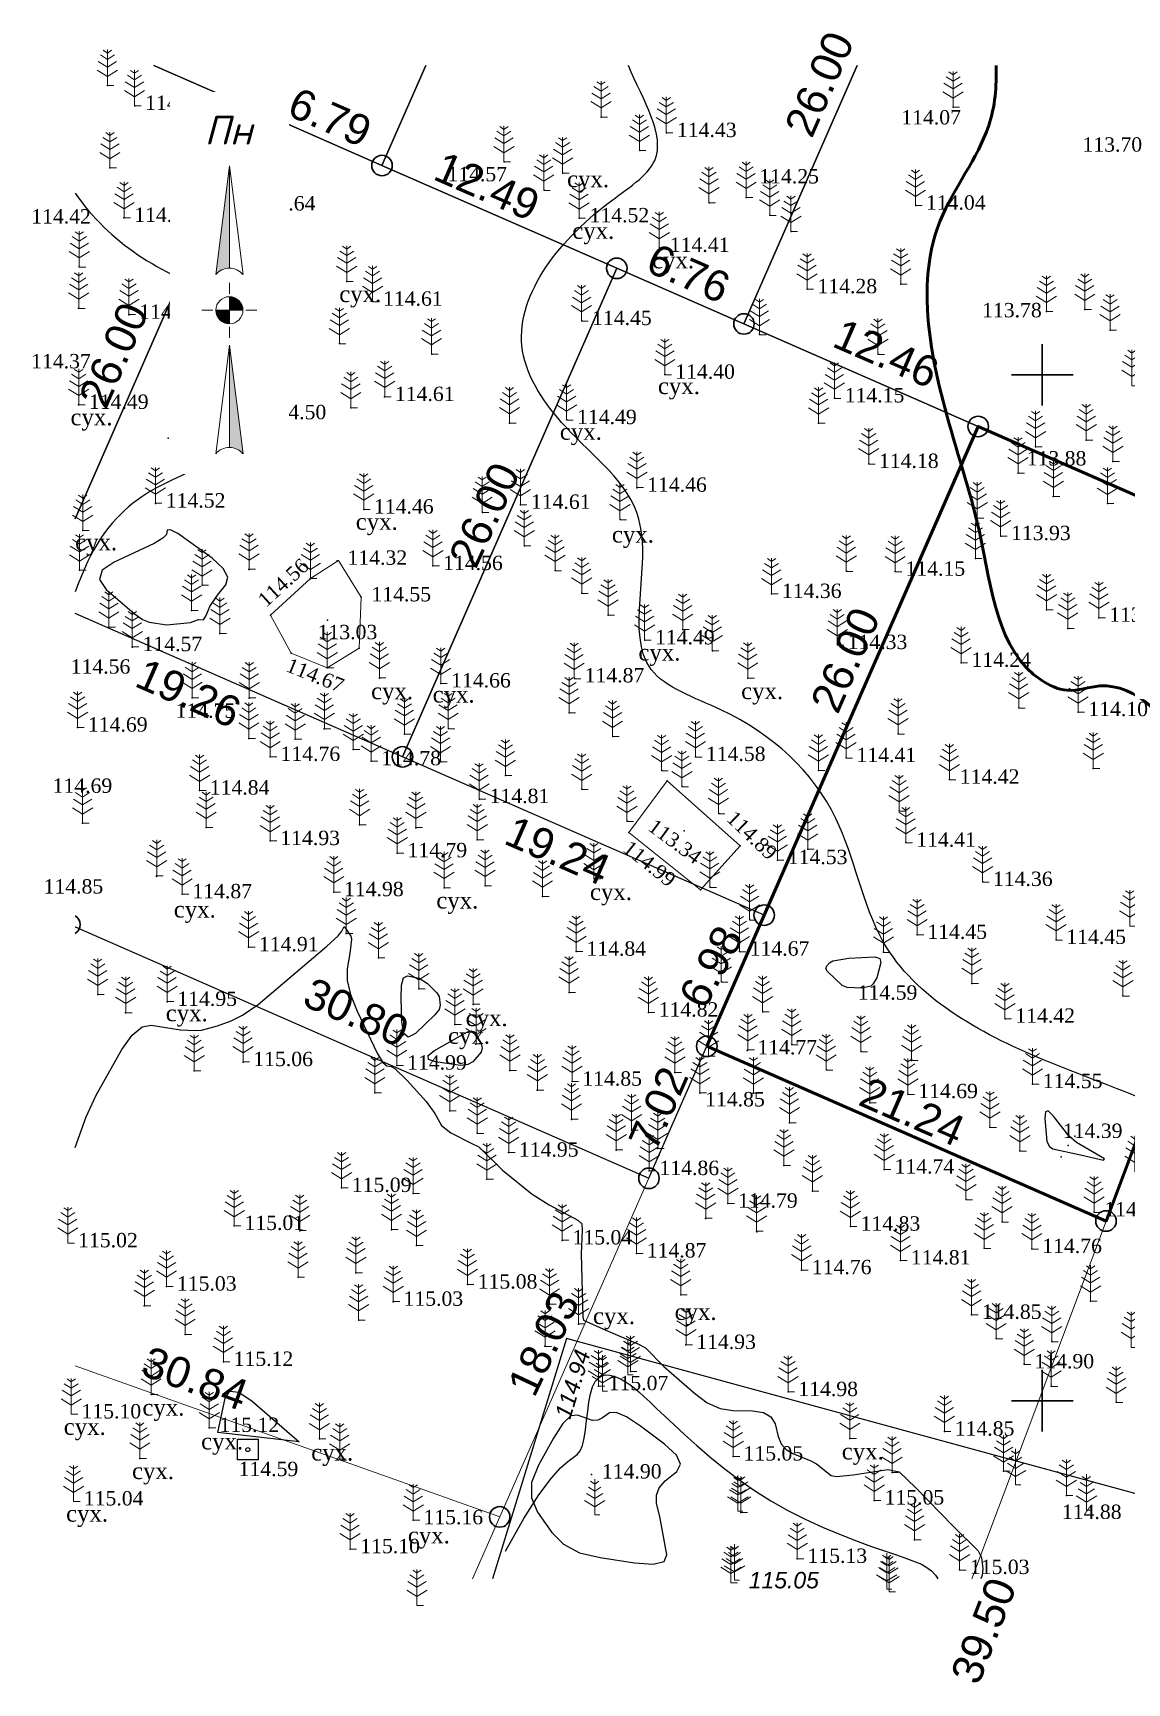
# Model space of a CAD drawing. Header units: millimetres. Extents: x 5405650.8 to 5405738.9, y 5524886.2 to 5524967.2.
# Drawn here: x 5405650.8 to 5405704.1, y 5524886.2 to 5524966.7 of the extents above; entities that cross this region are included whole.
import ezdxf
from ezdxf.enums import TextEntityAlignment as Align

# ---------------------------------------------------------------- set-up
doc = ezdxf.new("R2010")
doc.units = ezdxf.units.MM
doc.set_wipeout_variables(frame=1)
doc.linetypes.add('0', pattern=[0])
for name, color, linetype, lineweight in [('#Лист (текст_ПН)', 250, 'Continuous', 0), ('#Штамп', 250, 'Continuous', 0), ('11900000', 1, 'Continuous', 30), ('рельеф', 7, 'Continuous', 0), ('ТОЧКИ', 7, 'Continuous', 30)]:
    doc.layers.add(name, color=color, linetype=linetype, lineweight=lineweight)
for name, color, linetype in [('12000000', 7, 'Continuous'), ('71132060', 7, '0'), ('SC007', 7, 'Continuous'), ('горизонтали', 42, 'Continuous'), ('Горизонтали--MIN', 32, 'Continuous'), ('Ділянки_Межі', 10, 'Continuous'), ('надписи', 7, 'Continuous'), ('Ограда каменная', 7, 'g5_472'), ('отметки', 7, 'Continuous'), ('промеры', 185, 'Continuous'), ('Растительность', 7, 'Continuous')]:
    doc.layers.add(name, color=color, linetype=linetype)
doc.styles.get("Standard").update_dxf_attribs({"font": 'arial.ttf'})
doc.styles.add('times', font='times.ttf')
doc.styles.add('WMF-Arial Cyr2', font='ariali.ttf')
doc.styles.add('Мой_Топо', font='isocpeui.ttf')
doc.linetypes.add('g5_472', pattern='A,0,-4,[25,GUGK_2005.shx,S=0.4,R=0,X=0,Y=-0.2],0', length=4)
doc.linetypes.add('канава 0', pattern='A,0.9,0,["|",Standard,S=0.25,R=0,X=0,Y=0],0.1', length=1)

# ---------------------------------------------------------------- blocks, each defined once
blk = doc.blocks.new('A$C51FE15A3')
at = {"layer": 'Растительность', "color": 94, "lineweight": 0}
for points in [[(-0.201, 1.726), (0, 1.584), (0.201, 1.726)], [(0, 1.75), (0, 0), (0.319, 0)], [(-0.447, 1.172), (0, 0.895), (0.447, 1.172)], [(-0.343, 1.489), (0, 1.267), (0.343, 1.489)], [(-0.493, 0.753), (0, 0.444), (0.493, 0.753)]]:
    blk.add_lwpolyline(points, dxfattribs=at)
blk = doc.blocks.new('SYMBOL902')
at = {"layer": 'SC007'}
blk.add_lwpolyline([(-1.25, -1.25), (-1.25, 1.25), (1.25, 1.25), (1.25, -1.25)], close=True, dxfattribs=at)
blk.add_circle((0, 0), 0.25, dxfattribs=at)
blk = doc.blocks.new('SYMBOL71132060')
at = {"layer": 'SC007', "color": 94, "lineweight": 0}
for points in [[(-0.2, 1.65), (0, 1.5), (0.2, 1.65)], [(0, 1.75), (0, 0), (0.25, 0)], [(-0.4, 1.05), (0, 0.8), (0.4, 1.05)], [(-0.3, 1.35), (0, 1.15), (0.3, 1.35)], [(-0.5, 0.7), (0, 0.4), (0.5, 0.7)]]:
    blk.add_lwpolyline(points, dxfattribs=at)
blk = doc.blocks.new('*U6')
at = {"color": 0}
for points in [[(-0.113, 0), (-0.109, -0.029), (-0.097, -0.056)], [(-0.113, 0), (-0.097, -0.056), (0, 0)], [(-0.097, -0.056), (0, -0.113), (0, 0)], [(-0.097, -0.056), (-0.08, -0.08), (-0.056, -0.097)], [(-0.097, -0.056), (-0.056, -0.097), (0, -0.113)], [(-0.056, -0.097), (-0.029, -0.109), (0, -0.113)]]:
    blk.add_solid(points, dxfattribs=at)
blk = doc.blocks.new('*U7')
at = {"color": 0}
for points in [[(0, 0), (0.097, 0.056), (0, 0.113)], [(0.097, 0.056), (0.029, 0.109), (0, 0.113)], [(0, 0), (0.113, 0), (0.097, 0.056)], [(0.097, 0.056), (0.056, 0.097), (0.029, 0.109)], [(0.097, 0.056), (0.08, 0.08), (0.056, 0.097)], [(0.113, 0), (0.109, 0.029), (0.097, 0.056)]]:
    blk.add_solid(points, dxfattribs=at)
blk = doc.blocks.new('*U8')
at = {"color": 0}
for points in [[(0, -1.136), (0.021, -1.138), (0, -0.288)], [(0.021, -1.138), (0.042, -1.142), (0, -0.288)], [(0.042, -1.142), (0.062, -1.15), (0, -0.288)], [(0.062, -1.15), (0.081, -1.16), (0, -0.288)], [(0.081, -1.16), (0.098, -1.173), (0, -0.288)], [(0.098, -1.173), (0.113, -1.188), (0, -0.288)]]:
    blk.add_solid(points, dxfattribs=at)
blk = doc.blocks.new('*U9')
at = {"color": 0}
for points in [[(-0.113, 0.297), (-0.098, 0.312), (0, 1.197)], [(-0.098, 0.312), (-0.081, 0.325), (0, 1.197)], [(-0.081, 0.325), (-0.062, 0.335), (0, 1.197)], [(-0.062, 0.335), (-0.042, 0.343), (0, 1.197)], [(-0.042, 0.343), (-0.021, 0.347), (0, 1.197)], [(-0.021, 0.347), (0, 0.349), (0, 1.197)]]:
    blk.add_solid(points, dxfattribs=at)
blk = doc.blocks.new('#Північ')
at = {"color": 7}
blk.add_wipeout([(-2.901, 10.635), (2.901, 10.635), (2.901, -7.981), (-2.901, -7.981)], dxfattribs=at).dxf.layer = '#Лист (текст_ПН)'
at = {"layer": '#Лист (текст_ПН)'}
for p, q in [((-0.663, 1.748), (0, 7.043)), ((0, 7.043), (0, 2.052)), ((0, 7.043), (0.663, 1.748)), ((0, 1.337), (0, 0.807)), ((-1.337, 0), (-0.807, 0)), ((-0.662, 0), (0.662, 0)), ((0, 0.662), (0, -0.662)), ((1.337, 0), (0.807, 0)), ((0, -1.337), (0, -0.807)), ((-0.663, -6.99), (0, -1.695)), ((0, -1.695), (0.663, -6.99)), ((0, -1.695), (0, -6.686))]:
    blk.add_line(p, q, dxfattribs=at)
at = {"layer": '#Лист (текст_ПН)', "flags": 128}
for points in [[(0, 7.043), (-0.663, 1.748, -0.218585), (0, 2.052)], [(0, 0), (-0.662, 0, 0.414214), (0, -0.662)]]:
    blk.add_lwpolyline(points, format="xyb", close=True, dxfattribs=at)
at = {"layer": '#Лист (текст_ПН)'}
blk.add_circle((0, 0), 0.662, dxfattribs=at)
for centre in [(0, 1.178), (0, -7.56)]:
    blk.add_arc(centre, 0.874, 40.67981, 139.32019, dxfattribs=at)
at = {"layer": '#Лист (текст_ПН)', "xscale": 5.883850111352785, "yscale": 5.883850111352785, "zscale": 5.883850111352785}
for name in ['*U9', '*U6', '*U7', '*U8']:
    blk.add_blockref(name, (0, 0), dxfattribs=at)
at = {"layer": '#Лист (текст_ПН)', "style": 'Мой_Топо'}
blk.add_text('Пн', height=1.4, dxfattribs=at).set_placement((-1.217, 8.077))

msp = doc.modelspace()

# ---------------------------------------------------------------- hatches: boundary and pattern name
at = {"layer": '12000000', "lineweight": 15, "ltscale": 0.02, "extrusion": (-0.000964997, -0.001555, 0.999998)}
for points in [[(5405674.263, 5524887.992, 1), (5405674.6, 5524888.014, 1)], [(5404065.449, 5522271.557, 1), (5404065.786, 5522271.578, 1)]]:
    msp.add_hatch(color=7, dxfattribs=at).paths.add_polyline_path(points)

# ---------------------------------------------------------------- linework, layer by layer
at = {"layer": '11900000', "color": 0, "linetype": '0', "lineweight": 15, "ltscale": 0.7}
for points in [[(5405700, 5524898.496), (5405700, 5524901.504)], [(5405700, 5524898.496), (5405700, 5524901.504)], [(5405700, 5524898.496), (5405700, 5524901.504)], [(5405700, 5524898.496), (5405700, 5524901.504)], [(5405700, 5524898.496), (5405700, 5524901.504)], [(5405700, 5524898.496), (5405700, 5524901.504)], [(5405700, 5524898.496), (5405700, 5524901.504)], [(5405700, 5524898.496), (5405700, 5524901.504)], [(5405700, 5524898.496), (5405700, 5524901.504)], [(5405700, 5524898.496), (5405700, 5524901.504)], [(5405700, 5524898.496), (5405700, 5524901.504)], [(5405698.496, 5524900), (5405701.504, 5524900)], [(5405698.496, 5524900), (5405701.504, 5524900)], [(5405698.496, 5524900), (5405701.504, 5524900)], [(5405698.496, 5524900), (5405701.504, 5524900)], [(5405698.496, 5524900), (5405701.504, 5524900)], [(5405698.496, 5524900), (5405701.504, 5524900)], [(5405698.496, 5524900), (5405701.504, 5524900)], [(5405698.496, 5524900), (5405701.504, 5524900)], [(5405698.496, 5524900), (5405701.504, 5524900)], [(5405698.496, 5524900), (5405701.504, 5524900)], [(5405698.496, 5524900), (5405701.504, 5524900)]]:
    msp.add_lwpolyline(points, dxfattribs=at)
at = {"layer": '11900000', "linetype": '0', "lineweight": 15, "ltscale": 0.7}
for points in [[(5405700, 5524898.496), (5405700, 5524901.504)], [(5405700, 5524898.496), (5405700, 5524901.504)], [(5405700, 5524898.496), (5405700, 5524901.504)], [(5405698.496, 5524900), (5405701.504, 5524900)], [(5405698.496, 5524900), (5405701.504, 5524900)], [(5405698.496, 5524900), (5405701.504, 5524900)], [(5405698.496, 5524900), (5405701.504, 5524900)], [(5405698.496, 5524900), (5405701.504, 5524900)], [(5405698.496, 5524900), (5405701.504, 5524900)]]:
    msp.add_lwpolyline(points, dxfattribs=at)
at = {"layer": '11900000', "color": 7}
for points in [[(5405700, 5524948.5, 0), (5405700, 5524951.5, 0)], [(5405700, 5524948.5, 0), (5405700, 5524951.5, 0)], [(5405698.5, 5524950, 0), (5405701.5, 5524950, 0)], [(5405698.5, 5524950, 0), (5405701.5, 5524950, 0)], [(5405700, 5524898.5, 0), (5405700, 5524901.5, 0)], [(5405700, 5524898.5, 0), (5405700, 5524901.5, 0)], [(5405698.5, 5524900, 0), (5405701.5, 5524900, 0)], [(5405698.5, 5524900, 0), (5405701.5, 5524900, 0)]]:
    msp.add_polyline3d(points, dxfattribs=at)
at = {"layer": 'горизонтали', "color": 32}
for points in [[(5405658.497, 5524937.932, 114.5), (5405658.887, 5524938.082, 114.5), (5405659.137, 5524938.052, 114.5), (5405659.257, 5524938.262, 114.5), (5405659.437, 5524938.702, 114.5), (5405659.817, 5524939.262, 114.5), (5405660.217, 5524939.762, 114.5), (5405660.317, 5524940.132, 114.5), (5405660.087, 5524940.562, 114.5), (5405659.547, 5524941.062, 114.5), (5405657.887, 5524942.262, 114.5), (5405657.517, 5524942.452, 114.5), (5405657.367, 5524942.422, 114.5), (5405657.327, 5524942.222, 114.5), (5405657.157, 5524942.042, 114.5), (5405656.727, 5524941.782, 114.5), (5405654.787, 5524940.872, 114.5), (5405654.197, 5524940.472, 114.5), (5405654.067, 5524940.032, 114.5), (5405654.397, 5524939.542, 114.5), (5405655.757, 5524938.362, 114.5), (5405656.167, 5524938.082, 114.5), (5405656.477, 5524937.952, 114.5), (5405657.347, 5524937.812, 114.5), (5405658.497, 5524937.932, 114.5)], [(5405689.527, 5524920.912, 114.5), (5405689.457, 5524921.072, 114.5), (5405689.497, 5524921.192, 114.5), (5405689.627, 5524921.342, 114.5), (5405689.787, 5524921.442, 114.5), (5405690.577, 5524921.572, 114.5), (5405691.837, 5524921.642, 114.5), (5405692.087, 5524921.552, 114.5), (5405692.127, 5524921.362, 114.5), (5405691.937, 5524920.612, 114.5), (5405691.747, 5524920.302, 114.5), (5405691.637, 5524920.202, 114.5), (5405691.207, 5524920.112, 114.5), (5405690.497, 5524920.142, 114.5), (5405690.247, 5524920.242, 114.5), (5405689.527, 5524920.912, 114.5)], [(5405670.667, 5524919.272, 115), (5405670.607, 5524919.072, 115), (5405670.407, 5524918.802, 115), (5405669.457, 5524917.892, 115), (5405669.107, 5524917.712, 115), (5405668.887, 5524917.902, 115), (5405668.797, 5524918.472, 115), (5405668.757, 5524919.622, 115), (5405668.777, 5524920.252, 115), (5405668.877, 5524920.612, 115), (5405669.067, 5524920.712, 115), (5405669.637, 5524920.602, 115), (5405670.047, 5524920.332, 115), (5405670.497, 5524919.872, 115), (5405670.607, 5524919.702, 115), (5405670.667, 5524919.272, 115)], [(5405671.987, 5524917.972, 115), (5405672.177, 5524918.022, 115), (5405672.297, 5524918.002, 115), (5405672.407, 5524917.912, 115), (5405672.657, 5524917.402, 115), (5405672.707, 5524917.192, 115), (5405672.667, 5524916.992, 115), (5405672.247, 5524916.522, 115), (5405672.007, 5524916.392, 115), (5405671.657, 5524916.342, 115), (5405670.437, 5524916.512, 115), (5405670.097, 5524916.632, 115), (5405670.077, 5524916.822, 115), (5405670.387, 5524917.072, 115), (5405671.987, 5524917.972, 115)], [(5405700.227, 5524912.642, 114.5), (5405700.347, 5524912.392, 114.5), (5405700.507, 5524912.282, 114.5), (5405701.867, 5524911.992, 114.5), (5405702.987, 5524911.732, 114.5), (5405703.027, 5524911.782, 114.5), (5405701.667, 5524912.582, 114.5), (5405701.297, 5524912.902, 114.5), (5405700.537, 5524913.862, 114.5), (5405700.287, 5524914.122, 114.5), (5405700.157, 5524914.082, 114.5), (5405700.127, 5524913.752, 114.5), (5405700.227, 5524912.642, 114.5)], [(5405659.837, 5524898.452, 115), (5405660.187, 5524900.122, 115), (5405660.417, 5524900.472, 115), (5405660.857, 5524900.422, 115), (5405661.507, 5524899.972, 115), (5405663.787, 5524898.002, 115), (5405659.837, 5524898.452, 115)], [(5405675.447, 5524896.862, 115), (5405675.117, 5524896.022, 115), (5405675.107, 5524895.262, 115), (5405675.407, 5524894.562, 115), (5405676.097, 5524893.582, 115), (5405676.667, 5524893.002, 115), (5405677.457, 5524892.592, 115), (5405678.457, 5524892.352, 115), (5405680.137, 5524892.102, 115), (5405681.047, 5524892.042, 115), (5405681.577, 5524892.162, 115), (5405681.707, 5524892.482, 115), (5405681.357, 5524894.362, 115), (5405681.207, 5524894.992, 115), (5405681.197, 5524895.402, 115), (5405681.337, 5524895.762, 115), (5405681.627, 5524896.092, 115), (5405682.197, 5524896.552, 115), (5405682.377, 5524896.902, 115), (5405682.177, 5524897.352, 115), (5405681.587, 5524897.882, 115), (5405680.427, 5524898.762, 115), (5405679.737, 5524899.222, 115), (5405679.237, 5524899.432, 115), (5405678.917, 5524899.402, 115), (5405678.577, 5524899.162, 115), (5405678.337, 5524899.052, 115), (5405678.077, 5524899.042, 115), (5405677.357, 5524899.302, 115), (5405677.027, 5524899.262, 115), (5405676.637, 5524898.892, 115), (5405676.187, 5524898.182, 115), (5405675.447, 5524896.862, 115)]]:
    msp.add_polyline3d(points, close=True, dxfattribs=at)
msp.add_polyline3d([(5405652.876, 5524912.339, 115), (5405653.417, 5524913.832, 115), (5405653.897, 5524914.892, 115), (5405655.157, 5524917.122, 115), (5405655.657, 5524917.822, 115), (5405656.137, 5524918.222, 115), (5405656.587, 5524918.302, 115), (5405658.007, 5524918.082, 115), (5405658.727, 5524918.042, 115), (5405659.027, 5524918.062, 115), (5405659.817, 5524918.272, 115), (5405660.487, 5524918.512, 115), (5405661.037, 5524918.792, 115), (5405661.787, 5524919.312, 115), (5405665.147, 5524922.162, 115), (5405665.687, 5524922.652, 115), (5405665.877, 5524922.882, 115), (5405665.987, 5524923.112, 115), (5405666.317, 5524922.642, 115), (5405666.347, 5524922.492, 115), (5405666.267, 5524921.792, 115), (5405666.127, 5524921.042, 115), (5405666.127, 5524920.482, 115), (5405666.287, 5524919.802, 115), (5405666.617, 5524918.982, 115), (5405667.597, 5524916.932, 115), (5405667.867, 5524916.482, 115), (5405668.057, 5524916.322, 115), (5405668.267, 5524916.282, 115), (5405668.447, 5524916.192, 115), (5405669.057, 5524915.612, 115), (5405669.977, 5524914.582, 115), (5405670.397, 5524913.992, 115), (5405670.727, 5524913.412, 115), (5405671.177, 5524913.052, 115), (5405672.207, 5524912.532, 115), (5405672.547, 5524912.382, 115), (5405673.697, 5524911.232, 115), (5405675.137, 5524910.072, 115), (5405675.977, 5524909.552, 115), (5405677.367, 5524908.802, 115), (5405677.557, 5524908.622, 115), (5405677.587, 5524908.302, 115), (5405677.527, 5524907.152, 115), (5405677.607, 5524904.082, 115), (5405677.647, 5524903.922, 115), (5405678.737, 5524903.432, 115), (5405680.287, 5524902.772, 115), (5405680.667, 5524902.572, 115), (5405681.567, 5524901.672, 115), (5405683.047, 5524900.362, 115), (5405683.677, 5524899.902, 115), (5405684.297, 5524899.622, 115), (5405684.927, 5524899.522, 115), (5405685.877, 5524899.502, 115), (5405686.417, 5524899.432, 115), (5405686.777, 5524899.222, 115), (5405686.977, 5524898.872, 115), (5405687.127, 5524898.262, 115), (5405687.277, 5524897.892, 115), (5405687.517, 5524897.622, 115), (5405687.837, 5524897.432, 115), (5405688.717, 5524897.072, 115), (5405688.997, 5524896.922, 115), (5405689.707, 5524896.362, 115), (5405689.967, 5524896.302, 115), (5405690.787, 5524896.382, 115), (5405692.467, 5524896.652, 115), (5405693.027, 5524896.532, 115), (5405693.827, 5524895.772, 115), (5405695.657, 5524893.892, 115), (5405696.877, 5524892.682, 115), (5405697.037, 5524892.362, 115), (5405697.097, 5524891.802, 115), (5405697.067, 5524891.502, 115), (5405697.012, 5524891.315, 115)], dxfattribs=at)
for points, knots in [([(5405716.026, 5524901.398), (5405714.356, 5524905.44), (5405711.235, 5524912.995), (5405700.309, 5524916.065), (5405691.748, 5524920.767), (5405690.456, 5524929.173), (5405685.864, 5524933.397), (5405678.956, 5524935.57), (5405682.018, 5524943.247), (5405676.904, 5524946.848), (5405673.214, 5524952.355), (5405677.096, 5524957.454), (5405682.344, 5524960.625), (5405680.562, 5524963.352), (5405679.831, 5524965.068)], [0, 0, 0, 0, 12.321704, 23.037626, 32.731638, 39.162292, 46.871348, 50.794349, 58.140724, 63.904689, 68.143785, 76.466951, 79.543627, 84.419334, 84.419334, 84.419334, 84.419334]), ([(5405652.876, 5524958.858), (5405654.572, 5524956.397), (5405657.657, 5524954.581), (5405662.753, 5524952.886), (5405662.102, 5524949.951), (5405661.607, 5524946.052), (5405656.166, 5524944.905), (5405653.774, 5524941.767), (5405653.041, 5524939.836), (5405652.876, 5524939.424)], [854.502706, 854.502706, 854.502706, 854.502706, 863.209597, 865.692003, 868.370851, 870.767732, 877.245455, 881.607053, 882.826037, 882.826037, 882.826037, 882.826037])]:
    msp.add_open_spline(points, degree=3, knots=knots, dxfattribs=at)
at = {"layer": 'горизонтали', "color": 32, "lineweight": 50}
msp.add_open_spline([(5405724.609, 5524920.122), (5405722.084, 5524922.998), (5405718.623, 5524926.94), (5405712.96, 5524926.622), (5405710.241, 5524926.205), (5405708.081, 5524928.217), (5405707.455, 5524931.818), (5405704.087, 5524935.486), (5405701.284, 5524934.415), (5405697.85, 5524936.019), (5405697.397, 5524941.089), (5405695.283, 5524948.2), (5405693.001, 5524955.828), (5405697.538, 5524961.384), (5405697.785, 5524964.055), (5405697.749, 5524965.068)], degree=3, knots=[0, 0, 0, 0, 10.498095, 14.387115, 16.679909, 18.208864, 22.586348, 27.97536, 29.586146, 30.927257, 38.609771, 42.347043, 54.087786, 59.302509, 62.31997, 62.31997, 62.31997, 62.31997], dxfattribs=at)
at = {"layer": 'Горизонтали--MIN'}
msp.add_lwpolyline([(5405673.85, 5524892.662), (5405674.745, 5524894.258), (5405675.477, 5524895.415), (5405676.065, 5524896.214), (5405676.528, 5524896.731), (5405676.883, 5524897.045), (5405677.149, 5524897.234), (5405677.345, 5524897.377), (5405677.488, 5524897.551), (5405677.596, 5524897.819), (5405677.679, 5524898.171), (5405677.744, 5524898.584), (5405677.799, 5524899.032), (5405677.853, 5524899.49), (5405677.913, 5524899.933), (5405677.988, 5524900.337), (5405678.086, 5524900.675), (5405678.212, 5524900.93), (5405678.364, 5524901.105), (5405678.536, 5524901.21), (5405678.724, 5524901.254), (5405678.922, 5524901.248), (5405679.126, 5524901.201), (5405679.33, 5524901.123), (5405679.529, 5524901.024), (5405679.721, 5524900.911), (5405679.913, 5524900.78), (5405680.114, 5524900.624), (5405680.335, 5524900.438), (5405680.584, 5524900.214), (5405680.872, 5524899.946), (5405681.209, 5524899.629), (5405681.603, 5524899.254), (5405682.062, 5524898.819), (5405682.585, 5524898.334), (5405683.165, 5524897.812), (5405683.799, 5524897.267), (5405684.482, 5524896.711), (5405685.209, 5524896.159), (5405685.976, 5524895.622), (5405686.777, 5524895.115), (5405687.606, 5524894.648), (5405688.45, 5524894.222), (5405689.29, 5524893.837), (5405690.112, 5524893.492), (5405690.899, 5524893.184), (5405691.635, 5524892.915), (5405692.303, 5524892.681), (5405692.888, 5524892.483), (5405693.377, 5524892.317), (5405693.78, 5524892.17), (5405694.109, 5524892.029), (5405694.379, 5524891.878), (5405694.601, 5524891.704), (5405694.79, 5524891.491), (5405694.902, 5524891.315)], dxfattribs=at)
at = {"layer": 'Ділянки_Межі'}
for points in [[(5405656.711, 5524965.068), (5405661.61, 5524962.923), (5405652.876, 5524942.974)], [(5405669.959, 5524965.068), (5405667.828, 5524960.2), (5405661.61, 5524962.923), (5405656.711, 5524965.068)], [(5405690.973, 5524965.068), (5405685.462, 5524952.48), (5405679.269, 5524955.191), (5405667.828, 5524960.2)], [(5405667.828, 5524960.2), (5405669.959, 5524965.068)], [(5405724.205, 5524965.068), (5405714.693, 5524939.683), (5405696.877, 5524947.483), (5405685.462, 5524952.48)], [(5405685.462, 5524952.48), (5405690.973, 5524965.068)]]:
    msp.add_lwpolyline(points, dxfattribs=at)
at = {"layer": 'Ділянки_Межі', "lineweight": 25}
for points in [[(5405652.876, 5524942.974), (5405661.61, 5524962.923), (5405667.828, 5524960.2), (5405679.269, 5524955.191), (5405668.826, 5524931.381), (5405652.876, 5524938.364)], [(5405652.876, 5524923.092), (5405680.834, 5524910.84), (5405683.651, 5524917.273), (5405686.449, 5524923.665), (5405668.826, 5524931.381), (5405652.876, 5524938.364)]]:
    msp.add_lwpolyline(points, dxfattribs=at)
msp.add_lwpolyline([(5405668.826, 5524931.381), (5405679.269, 5524955.191), (5405685.462, 5524952.48), (5405696.877, 5524947.483), (5405686.449, 5524923.665)], close=True, dxfattribs=at)
at = {"layer": 'Ділянки_Межі', "lineweight": 50}
msp.add_lwpolyline([(5405683.651, 5524917.273), (5405686.449, 5524923.665), (5405696.877, 5524947.483), (5405714.693, 5524939.683), (5405703.104, 5524908.757)], close=True, dxfattribs=at)
at = {"layer": 'Ділянки_Межі', "lineweight": 0}
for points in [[(5405652.876, 5524923.092), (5405680.834, 5524910.84), (5405673.564, 5524894.337), (5405652.876, 5524901.702)], [(5405672.233, 5524891.315), (5405673.564, 5524894.337), (5405680.834, 5524910.84), (5405683.651, 5524917.273), (5405703.104, 5524908.757), (5405696.568, 5524891.315)], [(5405652.876, 5524901.702), (5405673.564, 5524894.337), (5405672.233, 5524891.315)]]:
    msp.add_lwpolyline(points, dxfattribs=at)
at = {"layer": 'Ограда каменная', "flags": 128}
msp.add_lwpolyline([(5405719.759, 5524891.315), (5405676.815, 5524903.034), (5405673.205, 5524891.315)], dxfattribs=at)
at = {"layer": 'отметки', "color": 7}
for p in [(5405654.461, 5524964.099, 114.68), (5405655.786, 5524963.109, 114.708), (5405695.662, 5524963.047, 114.072), (5405678.514, 5524962.563, 114.587), (5405660.068, 5524961.524, 114.667), (5405681.697, 5524961.788, 114.428), (5405680.39, 5524960.928, 114.532), (5405654.563, 5524960.085, 114.573), (5405659.27, 5524959.905, 114.673), (5405673.779, 5524960.379, 114.567), (5405676.641, 5524959.832, 114.567), (5405675.722, 5524958.993, 114.577), (5405661.179, 5524958.209, 114.64), (5405683.769, 5524958.379, 114.401), (5405685.578, 5524958.643, 114.253), (5405693.83, 5524958.249, 114.038), (5405655.257, 5524957.652, 114.497), (5405677.44, 5524957.632, 114.52), (5405686.726, 5524957.773, 114.262), (5405687.762, 5524956.981, 114.166), (5405660.016, 5524955.943, 114.591), (5405681.35, 5524956.19, 114.41), (5405653.078, 5524955.258, 114.399), (5405666.12, 5524954.544, 114.549), (5405688.544, 5524954.175, 114.276), (5405693.106, 5524954.419, 114.12), (5405667.378, 5524953.568, 114.612), (5405653.042, 5524953.248, 114.392), (5405655.5, 5524952.93, 114.402), (5405659.891, 5524952.736, 114.47), (5405677.562, 5524952.625, 114.447), (5405700.2, 5524953.082, 113.781), (5405702.067, 5524953.186, 113.743), (5405686.226, 5524951.957, 114.28), (5405703.305, 5524952.184, 113.677), (5405665.762, 5524951.52, 114.826), (5405670.251, 5524951.014, 114.55), (5405691.995, 5524950.999, 114.212), (5405681.615, 5524950.009, 114.398), (5405653.049, 5524948.54, 114.492), (5405667.956, 5524948.924, 114.608), (5405689.871, 5524948.856, 114.152), (5405661.705, 5524948.036, 114.499), (5405666.312, 5524948.384, 114.59), (5405674.04, 5524947.649, 114.576), (5405676.831, 5524947.798, 114.493), (5405689.102, 5524947.644, 114.221), (5405657.417, 5524946.914, 114.422), (5405699.668, 5524946.49, 113.972), (5405702.144, 5524946.818, 113.703), (5405691.542, 5524945.66, 114.183), (5405703.441, 5524945.77, 113.684), (5405680.246, 5524944.499, 114.459), (5405698.821, 5524945.211, 113.881), (5405656.794, 5524943.73, 114.523), (5405674.584, 5524943.669, 114.608), (5405700.536, 5524944.067, 113.885), (5405703.174, 5524943.735, 113.781), (5405666.936, 5524943.436, 114.46), (5405672.719, 5524943.297, 114.59), (5405679.433, 5524942.941, 114.538), (5405696.83, 5524943.018, 113.973), (5405653.253, 5524942.405, 114.397), (5405697.975, 5524942.144, 113.932), (5405674.769, 5524941.665, 114.681), (5405653.089, 5524940.477, 114.505), (5405661.347, 5524940.518, 114.528), (5405665.646, 5524940.942, 114.317), (5405670.304, 5524940.683, 114.56), (5405676.265, 5524940.462, 114.596), (5405690.452, 5524940.423, 114.259), (5405692.832, 5524940.407, 114.152), (5405696.74, 5524941.053, 114.04), (5405659.061, 5524939.746, 114.441), (5405664.336, 5524940.063, 114.414), (5405666.811, 5524939.159, 114.545), (5405677.565, 5524939.355, 114.607), (5405686.811, 5524939.323, 114.36), (5405658.554, 5524938.51, 114.434), (5405662.393, 5524938.284, 114.558), (5405665.171, 5524938.046, 113.032), (5405678.846, 5524938.291, 114.539), (5405700.211, 5524938.542, 113.967), (5405702.76, 5524938.162, 113.833), (5405654.518, 5524937.693, 114.534), (5405659.935, 5524937.387, 114.582), (5405682.485, 5524937.585, 114.455), (5405701.246, 5524937.641, 113.929), (5405655.661, 5524936.732, 114.569), (5405663.402, 5524936.429, 114.67), (5405666.713, 5524936.674, 114.534), (5405680.63, 5524937.064, 114.491), (5405683.925, 5524936.544, 114.45), (5405690.016, 5524936.835, 114.329), (5405665.162, 5524935.711, 114.575), (5405696.044, 5524935.967, 114.241), (5405667.703, 5524935.221, 114.681), (5405670.696, 5524934.962, 114.657), (5405677.201, 5524935.207, 114.873), (5405685.659, 5524935.214, 114.447), (5405658.58, 5524934.253, 114.751), (5405661.357, 5524934.242, 114.618), (5405700.716, 5524934.758, 113.999), (5405676.952, 5524933.53, 114.673), (5405698.849, 5524933.765, 114.191), (5405701.742, 5524933.564, 114.101), (5405653, 5524932.81, 114.692), (5405665.016, 5524932.747, 114.654), (5405668.93, 5524932.485, 114.738), (5405671.062, 5524932.762, 114.708), (5405679.068, 5524932.38, 114.62), (5405692.976, 5524932.499, 114.386), (5405661.336, 5524932.275, 114.768), (5405663.601, 5524932.236, 114.74), (5405666.431, 5524931.733, 114.769), (5405662.384, 5524931.382, 114.756), (5405667.296, 5524931.171, 114.781), (5405670.688, 5524931.138, 114.786), (5405683.108, 5524931.379, 114.58), (5405690.445, 5524931.326, 114.409), (5405702.477, 5524930.818, 114.216), (5405673.849, 5524930.479, 114.761), (5405681.456, 5524930.708, 114.698), (5405681.725, 5524930.212, 114.828), (5405689.09, 5524930.723, 114.395), (5405695.477, 5524930.272, 114.421), (5405658.937, 5524929.741, 114.844), (5405672.573, 5524929.326, 114.813), (5405677.568, 5524929.798, 114.714), (5405682.451, 5524929.938, 114.775), (5405684.231, 5524928.621, 114.856), (5405693.025, 5524928.744, 114.384), (5405653.238, 5524928.143, 114.715), (5405659.259, 5524927.933, 114.931), (5405666.735, 5524928.07, 114.949), (5405669.481, 5524927.923, 114.802), (5405679.773, 5524928.247, 114.992), (5405679.855, 5524927.699, 114.988), (5405682.554, 5524927.769, 113.341), (5405662.375, 5524927.282, 114.931), (5405672.47, 5524927.332, 114.838), (5405685.276, 5524927.044, 114.894), (5405688.579, 5524926.889, 114.524), (5405693.356, 5524927.199, 114.41), (5405668.569, 5524926.686, 114.789), (5405687.099, 5524926.351, 114.529), (5405656.842, 5524925.547, 114.872), (5405656.849, 5524925.574, 114.866), (5405678.161, 5524925.437, 114.768), (5405697.095, 5524925.288, 114.362), (5405658.088, 5524924.687, 114.869), (5405665.477, 5524924.79, 114.981), (5405670.849, 5524924.998, 114.866), (5405672.852, 5524925.094, 114.907), (5405675.649, 5524924.579, 114.881), (5405683.354, 5524924.893, 114.818), (5405683.811, 5524925.034, 114.7), (5405666.089, 5524922.767, 115.005), (5405685.744, 5524923.433, 114.697), (5405693.899, 5524922.708, 114.446), (5405661.331, 5524922.105, 114.914), (5405700.67, 5524922.462, 114.454), (5405667.654, 5524921.578, 114.981), (5405677.287, 5524921.887, 114.836), (5405685.242, 5524921.891, 114.67), (5405692.261, 5524921.857, 114.513), (5405684.365, 5524920.411, 114.789), (5405696.57, 5524920.336, 114.447), (5405653.978, 5524919.801, 114.929), (5405669.624, 5524920.069, 115.016), (5405676.941, 5524919.898, 114.899), (5405703.929, 5524919.728, 114.393), (5405655.337, 5524918.907, 114.984), (5405657.356, 5524919.443, 114.947), (5405672.273, 5524919.317, 114.973), (5405680.809, 5524918.92, 114.821), (5405686.379, 5524918.96, 114.775), (5405671.376, 5524918.342, 114.989), (5405698.185, 5524918.62, 114.423), (5405672.406, 5524917.384, 115.015), (5405685.658, 5524917.094, 114.766), (5405687.799, 5524917.362, 114.749), (5405661.058, 5524916.506, 115.057), (5405668.552, 5524916.337, 114.994), (5405683.74, 5524916.783, 114.815), (5405685.616, 5524917.075, 114.77), (5405691.169, 5524917.023, 114.643), (5405693.634, 5524916.589, 114.537), (5405658.678, 5524916.083, 115.077), (5405674.056, 5524916.094, 114.955), (5405677.087, 5524915.554, 114.849), (5405682.094, 5524916.003, 114.859), (5405689.478, 5524916.123, 114.724), (5405667.483, 5524914.998, 115.083), (5405675.396, 5524915.141, 114.911), (5405683.317, 5524914.996, 114.851), (5405685.918, 5524914.987, 114.782), (5405693.455, 5524914.946, 114.685), (5405699.524, 5524915.435, 114.553), (5405671.128, 5524914.125, 114.972), (5405691.593, 5524914.526, 114.67), (5405677.063, 5524913.714, 114.919), (5405679.987, 5524913.193, 114.832), (5405687.675, 5524913.538, 114.761), (5405697.448, 5524913.33, 114.563), (5405672.47, 5524913.032, 114.982), (5405681.256, 5524912.291, 114.798), (5405701.261, 5524912.445, 114.39), (5405701.586, 5524912.891, 114.602), (5405673.998, 5524912.096, 114.953), (5405679.242, 5524912.216, 114.863), (5405687.41, 5524911.47, 114.808), (5405698.908, 5524912.181, 114.637), (5405700.913, 5524911.885, 114.619), (5405672.938, 5524910.796, 115.044), (5405680.847, 5524911.198, 114.858), (5405692.3, 5524911.271, 114.739), (5405665.857, 5524910.373, 115.093), (5405669.339, 5524910.099, 115.104), (5405688.8, 5524910.217, 114.786), (5405684.675, 5524909.61, 114.786), (5405696.286, 5524909.804, 114.713), (5405702.52, 5524909.185, 114.65), (5405660.626, 5524908.52, 115.01), (5405663.823, 5524908.286, 115.089), (5405668.287, 5524908.335, 115.132), (5405683.594, 5524908.888, 114.834), (5405686.077, 5524908.258, 114.761), (5405686.09, 5524908.234, 114.607), (5405690.646, 5524908.489, 114.826), (5405698.044, 5524908.724, 114.705), (5405669.513, 5524907.559, 115.093), (5405676.61, 5524907.817, 115.044), (5405697.17, 5524907.43, 114.86), (5405680.226, 5524907.18, 114.869), (5405693.094, 5524906.84, 114.813), (5405699.496, 5524907.397, 114.755), (5405663.738, 5524906.017, 115.076), (5405666.555, 5524906.234, 115.047), (5405688.271, 5524906.366, 114.76), (5405657.335, 5524905.565, 115.031), (5405671.992, 5524905.664, 115.079), (5405682.382, 5524905.16, 114.882), (5405656.247, 5524904.63, 115.067), (5405668.376, 5524904.827, 115.033), (5405675.994, 5524904.701, 115.027), (5405702.347, 5524904.859, 114.738), (5405666.693, 5524903.924, 115.041), (5405677.409, 5524903.738, 115.009), (5405696.556, 5524904.19, 114.851), (5405658.24, 5524903.23, 115.047), (5405675.769, 5524902.653, 115.102), (5405682.638, 5524902.723, 114.935), (5405697.749, 5524903.026, 114.842), (5405700.462, 5524902.883, 114.911), (5405660.099, 5524901.896, 115.118), (5405679.931, 5524901.424, 115.055), (5405699.117, 5524901.777, 114.903), (5405656.586, 5524900.31, 115.133), (5405678.371, 5524900.712, 115.07), (5405687.613, 5524900.426, 114.98), (5405700.43, 5524900.715, 114.861), (5405703.598, 5524899.923, 114.869), (5405659.411, 5524898.678, 115.12), (5405664.778, 5524898.141, 115.163), (5405690.614, 5524898.158, 114.935), (5405695.232, 5524898.499, 114.854), (5405656.027, 5524897.189, 115.11), (5405665.768, 5524897.152, 115.059), (5405684.942, 5524897.285, 115.046), (5405678.043, 5524896.409, 114.901), (5405692.68, 5524896.496, 115.008), (5405698.107, 5524896.563, 114.917), (5405701.173, 5524895.381, 114.882), (5405691.814, 5524895.141, 115.05), (5405669.347, 5524894.178, 115.16), (5405685.309, 5524894.555, 115.139), (5405693.776, 5524893.224, 115.041), (5405666.27, 5524892.768, 115.1), (5405688.058, 5524892.297, 115.133), (5405695.969, 5524891.754, 115.031)]:
    msp.add_point(p, dxfattribs=at)
at = {"layer": 'рельеф', "color": 7, "linetype": 'канава 0', "ltscale": 0.4, "elevation": 114.41}
msp.add_lwpolyline([(5405664.34, 5524940.07), (5405662.39, 5524938.29), (5405663.4, 5524936.43), (5405665.16, 5524935.72), (5405666.71, 5524936.68), (5405666.81, 5524939.16), (5405665.714, 5524940.95), (5405664.34, 5524940.07)], dxfattribs=at)
at = {"layer": 'рельеф', "color": 7, "linetype": 'канава 0', "elevation": 114.828}
msp.add_lwpolyline([(5405681.725, 5524930.212), (5405679.855, 5524927.699), (5405683.354, 5524924.893), (5405685.276, 5524927.044), (5405681.725, 5524930.212)], dxfattribs=at)
at = {"layer": 'ТОЧКИ'}
for centre in [(5405661.61, 5524962.923, 107.24), (5405667.828, 5524960.2, 107.24), (5405679.269, 5524955.191, 107.24), (5405685.462, 5524952.48, 107.24), (5405696.877, 5524947.483, 107.24), (5405668.826, 5524931.381, 107.24), (5405686.449, 5524923.665), (5405683.651, 5524917.273), (5405680.834, 5524910.84), (5405703.104, 5524908.757), (5405673.564, 5524894.337, 107.24)]:
    msp.add_circle(centre, 0.5, dxfattribs=at)
msp.add_arc((5405652.622, 5524923.203), 0.499, 300.54226, 59.45792, dxfattribs=at)

# ---------------------------------------------------------------- block references
at = {"layer": '71132060'}
for p in [(5405679.811, 5524901.258, 114.99), (5405678.568, 5524900.474, 115.06), (5405698.699, 5524895.904), (5405678.19, 5524894.435, 115.02), (5405685.165, 5524894.613, 115.04), (5405702.148, 5524894.664), (5405685.002, 5524891.255, 115.05), (5405692.418, 5524890.818, 115.15)]:
    msp.add_blockref('SYMBOL71132060', p, dxfattribs=at)
at = {"layer": 'отметки', "color": 7, "xscale": 0.400000000372529, "yscale": 0.400000000372529, "zscale": 0.400000000372529}
msp.add_blockref('SYMBOL902', (5405661.29, 5524897.62, 115.35), dxfattribs=at)
at = {"layer": 'Растительность', "color": 7}
for p in [(5405654.45, 5524964.1, 114.68), (5405655.77, 5524963.11, 114.71), (5405695.65, 5524963.04, 114.07), (5405678.5, 5524962.56, 114.59), (5405660.06, 5524961.52, 114.67), (5405681.68, 5524961.79, 114.43), (5405673.77, 5524960.38, 114.57), (5405680.37, 5524960.93, 114.53), (5405654.57, 5524960.08, 114.57), (5405659.26, 5524959.9, 114.67), (5405676.63, 5524959.83, 114.57), (5405675.71, 5524958.99, 114.58), (5405661.17, 5524958.21, 114.64), (5405683.76, 5524958.38, 114.4), (5405685.57, 5524958.64, 114.25), (5405693.82, 5524958.25, 114.04), (5405655.26, 5524957.65, 114.5), (5405677.43, 5524957.63, 114.52), (5405686.72, 5524957.77, 114.26), (5405687.75, 5524956.98, 114.17), (5405660.01, 5524955.94, 114.59), (5405681.34, 5524956.19, 114.41), (5405653.08, 5524955.25, 114.4), (5405666.11, 5524954.54, 114.55), (5405688.54, 5524954.17, 114.28), (5405693.1, 5524954.41, 114.12), (5405653.05, 5524953.24, 114.39), (5405667.37, 5524953.56, 114.61), (5405702.07, 5524953.18, 113.74), (5405655.5, 5524952.94, 114.4), (5405677.55, 5524952.62, 114.45), (5405700.2, 5524953.08, 113.78), (5405686.22, 5524951.95, 114.28), (5405703.3, 5524952.18, 113.68), (5405665.75, 5524951.51, 114.83), (5405670.24, 5524951.01, 114.55), (5405691.99, 5524950.99, 114.21), (5405681.61, 5524950, 114.4), (5405704.36, 5524949.47, 113.6), (5405653.05, 5524948.54, 114.49), (5405666.31, 5524948.39, 114.59), (5405667.96, 5524948.93, 114.61), (5405689.87, 5524948.85, 114.15), (5405661.71, 5524948.04, 114.5), (5405674.04, 5524947.65, 114.58), (5405676.82, 5524947.79, 114.49), (5405689.1, 5524947.64, 114.22), (5405702.14, 5524946.82, 113.7), (5405699.67, 5524946.49, 113.97), (5405691.54, 5524945.65, 114.18), (5405698.82, 5524945.21, 113.88), (5405703.44, 5524945.77, 113.68), (5405680.25, 5524944.5, 114.46), (5405656.79, 5524943.74, 114.52), (5405674.57, 5524943.66, 114.61), (5405700.54, 5524944.07, 113.88), (5405703.17, 5524943.73, 113.78), (5405666.94, 5524943.44, 114.46), (5405672.71, 5524943.29, 114.59), (5405679.42, 5524942.93, 114.54), (5405696.83, 5524943.02, 113.97), (5405653.25, 5524942.41, 114.4), (5405697.97, 5524942.14, 113.93), (5405674.76, 5524941.66, 114.68), (5405653.09, 5524940.48, 114.5), (5405661.35, 5524940.52, 114.53), (5405670.31, 5524940.69, 114.56), (5405676.26, 5524940.45, 114.6), (5405690.45, 5524940.42, 114.26), (5405692.83, 5524940.4, 114.15), (5405696.74, 5524941.05, 114.04), (5405659.06, 5524939.75, 114.44), (5405664.34, 5524940.07, 114.41), (5405677.56, 5524939.35, 114.61), (5405686.81, 5524939.32, 114.36), (5405658.55, 5524938.52, 114.43), (5405678.84, 5524938.28, 114.54), (5405700.21, 5524938.54, 113.97), (5405702.76, 5524938.16, 113.83), (5405654.52, 5524937.7, 114.53), (5405659.93, 5524937.39, 114.58), (5405680.62, 5524937.06, 114.49), (5405682.48, 5524937.58, 114.46), (5405701.24, 5524937.64, 113.93), (5405655.66, 5524936.74, 114.57), (5405683.92, 5524936.54, 114.45), (5405690.01, 5524936.83, 114.33), (5405665.16, 5524935.72, 114.41), (5405696.04, 5524935.96, 114.24), (5405667.7, 5524935.23, 114.68), (5405670.69, 5524934.95, 114.66), (5405677.19, 5524935.19, 114.87), (5405685.65, 5524935.21, 114.45), (5405658.58, 5524934.26, 114.75), (5405661.36, 5524934.25, 114.62), (5405676.94, 5524933.52, 114.67), (5405698.85, 5524933.76, 114.19), (5405701.74, 5524933.56, 114.1), (5405653, 5524932.81, 114.69), (5405661.34, 5524932.28, 114.77), (5405663.6, 5524932.24, 114.74), (5405665.02, 5524932.75, 114.65), (5405668.92, 5524932.48, 114.74), (5405671.05, 5524932.75, 114.71), (5405679.06, 5524932.37, 114.62), (5405692.97, 5524932.49, 114.39), (5405666.43, 5524931.74, 114.77), (5405662.38, 5524931.38, 114.76), (5405667.3, 5524931.17, 114.78), (5405670.68, 5524931.13, 114.79), (5405681.45, 5524930.7, 114.7), (5405683.1, 5524931.37, 114.58), (5405689.09, 5524930.72, 114.4), (5405690.44, 5524931.32, 114.41), (5405702.48, 5524930.81, 114.22), (5405673.84, 5524930.47, 114.76), (5405682.44, 5524929.92, 114.78), (5405695.47, 5524930.26, 114.42), (5405658.94, 5524929.74, 114.84), (5405672.56, 5524929.32, 114.81), (5405677.56, 5524929.79, 114.71), (5405679.76, 5524928.23, 114.99), (5405684.22, 5524928.61, 114.86), (5405693.02, 5524928.74, 114.38), (5405653.24, 5524928.15, 114.72), (5405659.26, 5524927.93, 114.93), (5405666.74, 5524928.07, 114.95), (5405669.48, 5524927.93, 114.8), (5405662.38, 5524927.28, 114.93), (5405668.57, 5524926.69, 114.79), (5405672.47, 5524927.33, 114.84), (5405688.57, 5524926.88, 114.52), (5405693.35, 5524927.19, 114.41), (5405687.09, 5524926.34, 114.53), (5405656.85, 5524925.58, 114.87), (5405670.85, 5524925, 114.87), (5405672.85, 5524925.1, 114.91), (5405678.15, 5524925.43, 114.77), (5405683.8, 5524925.02, 114.7), (5405697.09, 5524925.28, 114.36), (5405658.09, 5524924.69, 114.87), (5405665.48, 5524924.79, 114.98), (5405675.65, 5524924.58, 114.88), (5405685.74, 5524923.42, 114.7), (5405666.09, 5524922.77, 115), (5405693.9, 5524922.7, 114.45), (5405704.26, 5524923.13, 114.25), (5405661.33, 5524922.11, 114.91), (5405677.29, 5524921.89, 114.84), (5405685.24, 5524921.88, 114.67), (5405692.26, 5524921.85, 114.51), (5405700.67, 5524922.45, 114.45), (5405667.65, 5524921.58, 114.98), (5405684.36, 5524920.4, 114.79), (5405696.57, 5524920.33, 114.45), (5405653.98, 5524919.8, 114.93), (5405657.36, 5524919.45, 114.95), (5405669.62, 5524920.07, 115.02), (5405676.94, 5524919.9, 114.9), (5405703.93, 5524919.72, 114.39), (5405655.34, 5524918.91, 114.98), (5405672.27, 5524919.32, 114.97), (5405680.81, 5524918.92, 114.82), (5405686.37, 5524918.95, 114.78), (5405698.18, 5524918.61, 114.42), (5405671.38, 5524918.34, 114.99), (5405672.41, 5524917.39, 115.01), (5405685.66, 5524917.1, 114.77), (5405687.79, 5524917.35, 114.75), (5405691.16, 5524917.01, 114.64), (5405661.06, 5524916.51, 115.06), (5405668.55, 5524916.34, 114.99), (5405683.74, 5524916.79, 114.82), (5405693.63, 5524916.58, 114.54), (5405658.68, 5524916.08, 115.08), (5405674.06, 5524916.1, 114.96), (5405677.09, 5524915.56, 114.85), (5405682.1, 5524916, 114.86), (5405689.47, 5524916.11, 114.72), (5405699.52, 5524915.43, 114.55), (5405667.48, 5524915, 115.08), (5405675.4, 5524915.14, 114.91), (5405683.32, 5524915, 114.85), (5405685.92, 5524914.99, 114.78), (5405693.45, 5524914.93, 114.69), (5405671.13, 5524914.13, 114.97), (5405691.59, 5524914.52, 114.67), (5405672.47, 5524913.03, 114.98), (5405677.06, 5524913.72, 114.92), (5405679.99, 5524913.19, 114.83), (5405687.68, 5524913.54, 114.76), (5405697.45, 5524913.32, 114.56), (5405679.24, 5524912.22, 114.86), (5405681.26, 5524912.29, 114.8), (5405698.91, 5524912.17, 114.64), (5405674, 5524912.1, 114.95), (5405687.41, 5524911.47, 114.81), (5405672.94, 5524910.8, 115.04), (5405680.85, 5524911.2, 114.86), (5405692.3, 5524911.27, 114.74), (5405704.51, 5524911.16, 114.56), (5405665.86, 5524910.37, 115.09), (5405669.34, 5524910.1, 115.1), (5405688.8, 5524910.22, 114.79), (5405696.28, 5524909.79, 114.71), (5405684.68, 5524909.61, 114.79), (5405702.52, 5524909.18, 114.65), (5405660.63, 5524908.52, 115.01), (5405663.82, 5524908.29, 115.09), (5405668.29, 5524908.34, 115.13), (5405683.6, 5524908.89, 114.83), (5405686.08, 5524908.26, 114.76), (5405690.65, 5524908.49, 114.83), (5405698.04, 5524908.71, 114.7), (5405652.52, 5524907.68, 115.02), (5405669.51, 5524907.56, 115.09), (5405676.61, 5524907.82, 115.04), (5405697.17, 5524907.42, 114.86), (5405699.49, 5524907.39, 114.76), (5405680.23, 5524907.18, 114.87), (5405693.09, 5524906.83, 114.81), (5405663.74, 5524906.02, 115.08), (5405666.56, 5524906.24, 115.05), (5405688.27, 5524906.37, 114.76), (5405657.33, 5524905.57, 115.03), (5405671.99, 5524905.66, 115.08), (5405682.38, 5524905.16, 114.88), (5405656.25, 5524904.63, 115.07), (5405668.38, 5524904.83, 115.03), (5405675.99, 5524904.7, 115.03), (5405696.55, 5524904.18, 114.85), (5405702.35, 5524904.85, 114.74), (5405666.69, 5524903.93, 115.04), (5405677.41, 5524903.74, 115.01), (5405658.24, 5524903.23, 115.05), (5405675.77, 5524902.65, 115.1), (5405682.64, 5524902.72, 114.93), (5405697.75, 5524903.01, 114.84), (5405700.46, 5524902.87, 114.91), (5405704.33, 5524902.59, 114.77), (5405660.1, 5524901.9, 115.12), (5405699.12, 5524901.76, 114.9), (5405679.93, 5524901.42, 115.06), (5405656.58, 5524900.31, 115.13), (5405678.37, 5524900.71, 115.07), (5405687.61, 5524900.43, 114.98), (5405700.43, 5524900.7, 114.86), (5405652.69, 5524899.34, 115.1), (5405703.6, 5524899.91, 114.87), (5405659.41, 5524898.68, 115.12), (5405695.23, 5524898.5, 114.85), (5405664.78, 5524898.14, 115.16), (5405690.62, 5524898.16, 114.93), (5405656.03, 5524897.19, 115.11), (5405665.77, 5524897.15, 115.06), (5405684.94, 5524897.28, 115.05), (5405692.68, 5524896.5, 115.01), (5405698.11, 5524896.56, 114.92), (5405701.17, 5524895.38, 114.88), (5405652.8, 5524895.09, 115.04), (5405685.31, 5524894.56, 115.14), (5405691.81, 5524895.14, 115.05), (5405669.35, 5524894.18, 115.16), (5405693.78, 5524893.22, 115.04), (5405666.27, 5524892.77, 115.1), (5405688.06, 5524892.3, 115.13), (5405695.97, 5524891.75, 115.03), (5405684.83, 5524891.13, 115.1), (5405692.53, 5524890.68, 115.15), (5405669.53, 5524890.02, 115.16)]:
    msp.add_blockref('A$C51FE15A3', p, dxfattribs=at)

# ---------------------------------------------------------------- texts
at = {"layer": '12000000', "color": 7, "style": 'WMF-Arial Cyr2'}
msp.add_text('114.94', height=0.8, rotation=72.87732, dxfattribs=at).set_placement((5405676.995, 5524899.057, 114.94))
msp.add_text('115.05', height=0.8, dxfattribs=at).set_placement((5405685.695, 5524890.855, 115.05))
at = {"layer": 'надписи', "color": 7, "style": 'times'}
for p in [(5405676.844, 5524959.944, 111.861), (5405677.099, 5524957.428, 111.861), (5405680.985, 5524955.99, 111.861), (5405665.745, 5524954.344, 111.861), (5405681.271, 5524949.861, 111.861), (5405652.653, 5524948.34, 111.861), (5405676.493, 5524947.634, 111.861), (5405666.55, 5524943.246, 111.861), (5405652.878, 5524942.246, 111.861), (5405679.029, 5524942.623, 111.861), (5405680.32, 5524936.874, 111.861), (5405667.297, 5524934.99, 111.861), (5405670.295, 5524934.826, 111.861), (5405685.326, 5524934.993, 111.861), (5405670.474, 5524924.788, 111.861), (5405677.96, 5524925.203, 111.861), (5405657.683, 5524924.348, 111.861), (5405657.292, 5524919.295, 111.861), (5405671.902, 5524919.056, 111.861), (5405671.042, 5524918.194, 111.861), (5405678.108, 5524904.538, 111.861), (5405682.084, 5524904.737, 111.861), (5405656.155, 5524900.075, 111.861), (5405652.322, 5524899.137, 111.861), (5405659.015, 5524898.426, 111.861), (5405664.379, 5524897.884, 111.861), (5405690.228, 5524897.937, 111.861), (5405655.648, 5524896.98, 111.861), (5405652.435, 5524894.906, 111.861), (5405669.088, 5524893.849, 111.861)]:
    msp.add_text('сух.', height=0.8, dxfattribs=at).set_placement(p, align=Align.TOP_LEFT)
at = {"layer": 'отметки', "color": 7, "style": 'times'}
for s, p in [('114.71', (5405656.286, 5524963.609, 114.708)), ('114.43', (5405682.197, 5524962.288, 114.428)), ('114.07', (5405693.128, 5524962.9, 114.072)), ('113.70', (5405701.956, 5524961.576, 113.702)), ('114.57', (5405671.014, 5524960.133, 114.567)), ('114.25', (5405686.21, 5524960.028, 114.253)), ('114.50', (5405655.757, 5524958.152, 114.497)), ('114.64', (5405661.679, 5524958.709, 114.64)), ('114.52', (5405677.94, 5524958.132, 114.52)), ('114.04', (5405694.33, 5524958.749, 114.038)), ('114.42', (5405650.738, 5524958.074, 114.418)), ('114.41', (5405681.85, 5524956.69, 114.41)), ('114.61', (5405667.878, 5524954.068, 114.612)), ('114.28', (5405689.044, 5524954.675, 114.276)), ('114.40', (5405656, 5524953.43, 114.402)), ('113.78', (5405697.064, 5524953.503, 113.781)), ('114.47', (5405660.391, 5524953.236, 114.47)), ('114.45', (5405678.062, 5524953.125, 114.447)), ('114.37', (5405650.732, 5524951.016, 114.375)), ('114.40', (5405682.115, 5524950.509, 114.398)), ('114.61', (5405668.456, 5524949.424, 114.608)), ('114.15', (5405690.371, 5524949.356, 114.152)), ('114.49', (5405653.549, 5524949.04, 114.492)), ('114.50', (5405662.205, 5524948.536, 114.499)), ('114.49', (5405677.331, 5524948.298, 114.493)), ('114.42', (5405657.917, 5524947.414, 114.422)), ('114.18', (5405692.042, 5524946.16, 114.183)), ('113.88', (5405699.239, 5524946.281, 113.881)), ('114.46', (5405680.746, 5524944.999, 114.459)), ('114.52', (5405657.294, 5524944.23, 114.523)), ('114.46', (5405667.436, 5524943.936, 114.46)), ('114.61', (5405675.084, 5524944.169, 114.608)), ('113.93', (5405698.475, 5524942.644, 113.932)), ('114.32', (5405666.146, 5524941.442, 114.317)), ('114.56', (5405670.804, 5524941.183, 114.56)), ('114.15', (5405693.332, 5524940.907, 114.152)), ('114.55', (5405667.311, 5524939.659, 114.545)), ('114.36', (5405687.311, 5524939.823, 114.36)), ('113.83', (5405703.26, 5524938.662, 113.833)), ('114.57', (5405656.161, 5524937.232, 114.569)), ('113.03', (5405664.692, 5524937.814, 113.032)), ('114.49', (5405681.13, 5524937.564, 114.491)), ('114.33', (5405690.516, 5524937.335, 114.329)), ('114.24', (5405696.544, 5524936.467, 114.241)), ('114.56', (5405652.66, 5524936.137, 114.556)), ('114.87', (5405677.701, 5524935.707, 114.873)), ('114.66', (5405671.196, 5524935.462, 114.657)), ('114.75', (5405657.77, 5524933.983, 114.751)), ('114.10', (5405702.242, 5524934.064, 114.101)), ('114.69', (5405653.5, 5524933.31, 114.692)), ('114.76', (5405662.884, 5524931.882, 114.756)), ('114.78', (5405667.796, 5524931.671, 114.781)), ('114.58', (5405683.608, 5524931.879, 114.58)), ('114.41', (5405690.945, 5524931.826, 114.409)), ('114.42', (5405695.977, 5524930.772, 114.421)), ('114.69', (5405651.777, 5524930.327, 114.688)), ('114.84', (5405659.437, 5524930.241, 114.844)), ('114.81', (5405673.073, 5524929.826, 114.813)), ('114.93', (5405662.875, 5524927.782, 114.931)), ('114.41', (5405693.856, 5524927.699, 114.41)), ('114.79', (5405669.069, 5524927.186, 114.789)), ('114.53', (5405687.599, 5524926.851, 114.529)), ('114.85', (5405651.34, 5524925.419, 114.852)), ('114.87', (5405658.588, 5524925.187, 114.869)), ('114.98', (5405665.977, 5524925.29, 114.981)), ('114.36', (5405697.595, 5524925.788, 114.362)), ('114.45', (5405694.399, 5524923.208, 114.446)), ('114.45', (5405701.17, 5524922.962, 114.454)), ('114.91', (5405661.831, 5524922.605, 114.914)), ('114.84', (5405677.787, 5524922.387, 114.836)), ('114.67', (5405685.742, 5524922.391, 114.67)), ('114.95', (5405657.856, 5524919.943, 114.947)), ('114.59', (5405691.005, 5524920.247, 114.585)), ('114.82', (5405681.309, 5524919.42, 114.821)), ('114.42', (5405698.685, 5524919.12, 114.423)), ('114.77', (5405686.116, 5524917.575, 114.77)), ('115.06', (5405661.558, 5524917.006, 115.057)), ('114.99', (5405669.052, 5524916.837, 114.994)), ('114.85', (5405677.587, 5524916.054, 114.849)), ('114.55', (5405700.024, 5524915.935, 114.553)), ('114.85', (5405683.571, 5524915.045, 114.851)), ('114.69', (5405693.955, 5524915.446, 114.685)), ('114.39', (5405700.999, 5524913.508, 114.553)), ('114.95', (5405674.498, 5524912.596, 114.953)), ('114.86', (5405681.347, 5524911.698, 114.858)), ('114.74', (5405692.8, 5524911.771, 114.739)), ('115.09', (5405666.357, 5524910.873, 115.093)), ('114.79', (5405685.175, 5524910.11, 114.786)), ('114.65', (5405703.02, 5524909.685, 114.65)), ('115.01', (5405661.126, 5524909.02, 115.01)), ('115.04', (5405677.11, 5524908.317, 115.044)), ('114.83', (5405691.146, 5524908.989, 114.826)), ('115.02', (5405653.022, 5524908.177, 115.022)), ('114.87', (5405680.726, 5524907.68, 114.869)), ('114.76', (5405699.996, 5524907.897, 114.755)), ('114.76', (5405688.771, 5524906.866, 114.76)), ('114.81', (5405693.594, 5524907.34, 114.813)), ('115.03', (5405657.835, 5524906.065, 115.031)), ('115.08', (5405672.492, 5524906.164, 115.079)), ('115.03', (5405668.876, 5524905.327, 115.033)), ('114.85', (5405697.056, 5524904.69, 114.851)), ('114.93', (5405683.138, 5524903.223, 114.935)), ('115.12', (5405660.599, 5524902.396, 115.118)), ('114.90', (5405699.617, 5524902.277, 114.903)), ('115.07', (5405678.871, 5524901.212, 115.07)), ('114.98', (5405688.113, 5524900.926, 114.98)), ('115.10', (5405653.187, 5524899.837, 115.1)), ('115.12', (5405659.911, 5524899.178, 115.12)), ('114.85', (5405695.732, 5524898.999, 114.854)), ('115.05', (5405685.442, 5524897.785, 115.046)), ('114.59', (5405660.841, 5524897.026, 114.588)), ('114.90', (5405678.543, 5524896.909, 114.901)), ('115.04', (5405653.3, 5524895.596, 115.038)), ('115.05', (5405692.314, 5524895.641, 115.05)), ('115.16', (5405669.847, 5524894.678, 115.16)), ('114.88', (5405700.954, 5524894.938, 114.882)), ('115.10', (5405666.77, 5524893.268, 115.1)), ('115.13', (5405688.558, 5524892.797, 115.133)), ('115.03', (5405696.469, 5524892.254, 115.031))]:
    msp.add_text(s, height=0.7, dxfattribs=at).set_placement(p, align=Align.TOP_LEFT)
for s, rotation, p in [('114.56', 42.39047, (5405661.705, 5524939.152, 114.558)), ('114.67', 338.0304, (5405663.355, 5524936.226, 114.67)), ('114.89', 316.18008, (5405685.05, 5524928.819, 114.894)), ('113.34', 323.40069, (5405681.149, 5524928.411, 113.341)), ('114.99', 321.27236, (5405679.946, 5524927.362, 114.828))]:
    msp.add_text(s, height=0.7, rotation=rotation, dxfattribs=at).set_placement(p, align=Align.TOP_LEFT)
at = {"layer": 'промеры', "char_height": 1.5, "attachment_point": 1}
for s, insert, rotation in [('26.00', (5405687.395, 5524962.077), 66.37949), ('6.79', (5405663.726, 5524964.056, 107.24), 336.4763), ('12.49', (5405670.846, 5524960.929), 336.4763), ('6.76', (5405681.198, 5524956.453), 336.4763), ('26.00', (5405653.007, 5524948.87), 66.37949), ('12.46', (5405690.291, 5524952.783), 336.4763), ('26.00', (5405671.031, 5524941.109, 107.24), 65.31556), ('26.00', (5405688.659, 5524934.006), 66.37949), ('19.26', (5405656.305, 5524936.225), 336.35584), ('19.24', (5405674.293, 5524928.554), 336.35584), ('6.98', (5405682.229, 5524919.711), 61.91278), ('30.80', (5405664.475, 5524920.676), 336.32163), ('7.02', (5405679.788, 5524912.693), 66.35584), ('21.24', (5405691.562, 5524915.819), 336.4763), ('18.03', (5405673.893, 5524900.739), 64.71738), ('30.84', (5405656.514, 5524902.695), 340.0588), ('39.50', (5405695.494, 5524886.617), 69.01088)]:
    msp.add_mtext(s, dxfattribs=dict(at, insert=insert, rotation=rotation))

# ---------------------------------------------------------------- next in the draw order: block references
at = {"layer": '#Штамп'}
msp.add_blockref('#Північ', (5405660.393, 5524953.145, 241.873), dxfattribs=at)

doc.saveas('drawing.dxf')
